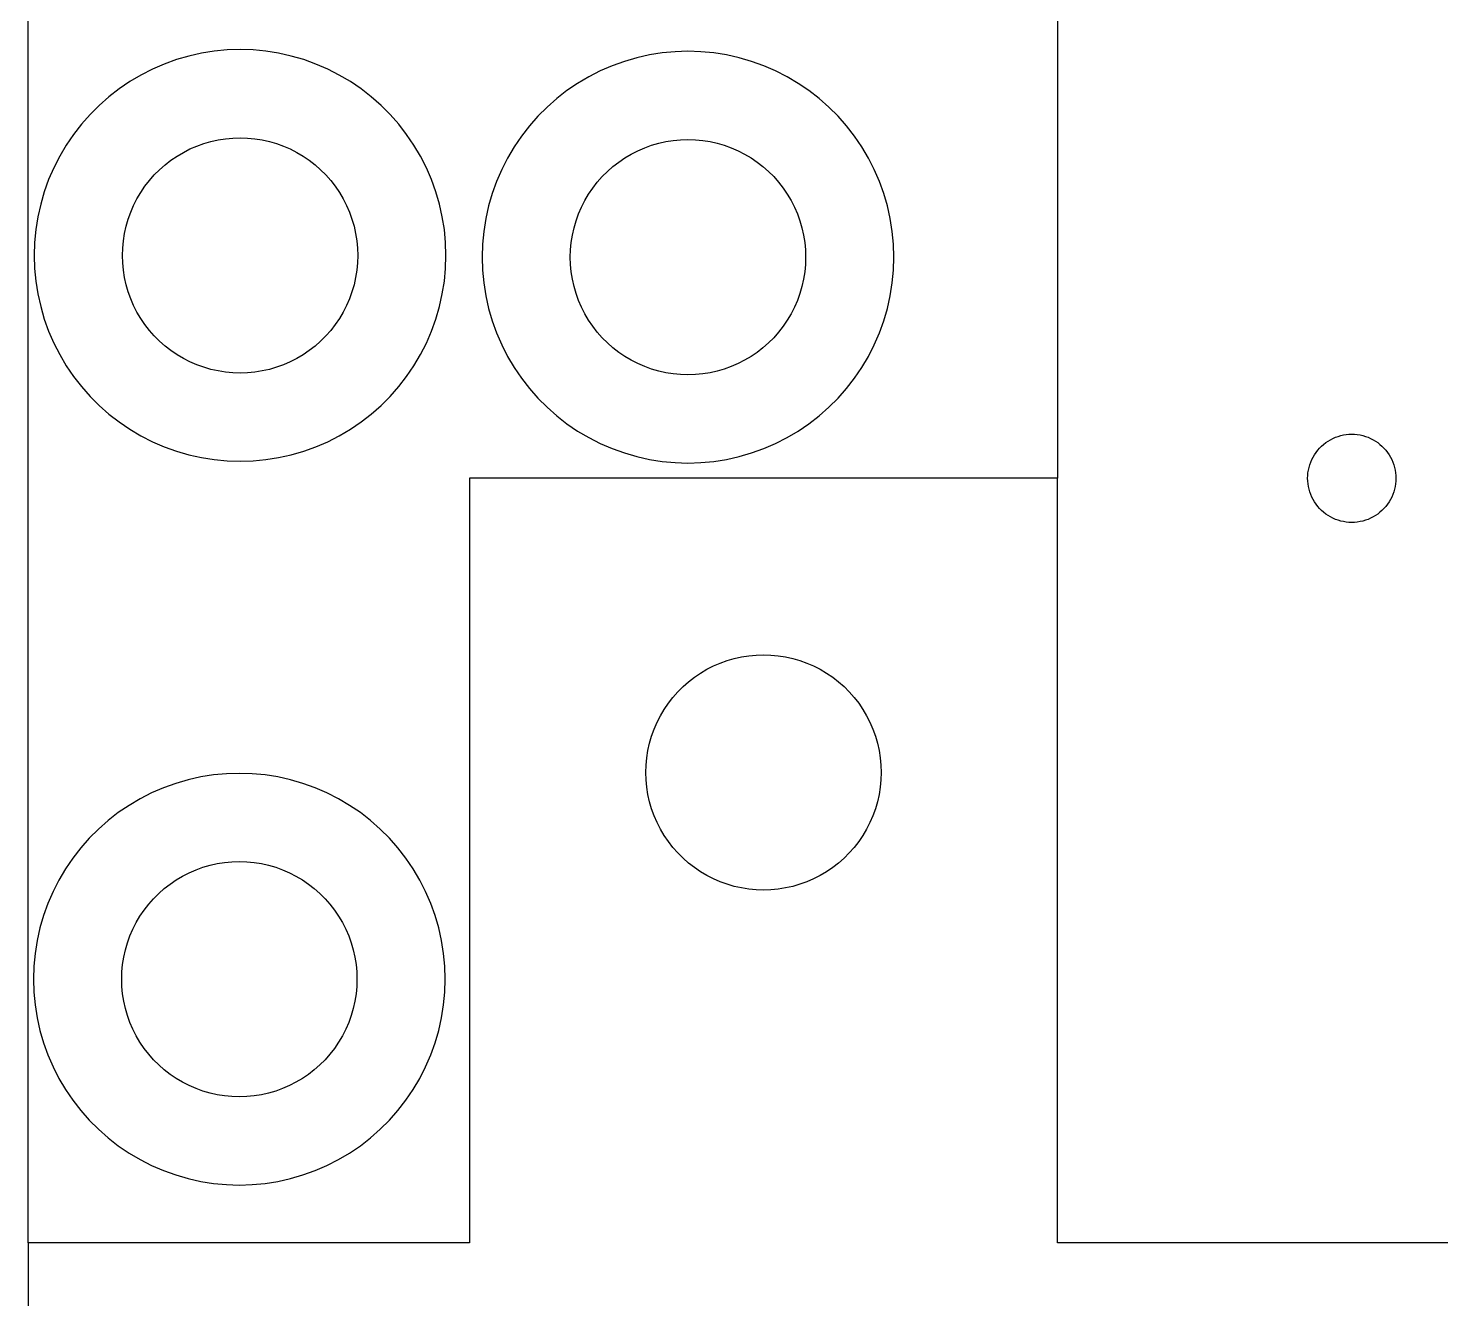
# Model space of a CAD drawing. Extents: x 2 to 1502, y 3 to 1555.
# Drawn here: x 949.7 to 1085.8, y 592.7 to 715.2 of the extents above; entities that cross this region are included whole.
import ezdxf

# ---------------------------------------------------------------- set-up
doc = ezdxf.new("R2010")
doc.units = 0
doc.layers.get('0').update_dxf_attribs({"linetype": 'CONTINUOUS'})

msp = doc.modelspace()

# ---------------------------------------------------------------- linework, layer by layer
at = {"color": 7}
for points in [[(949.6704, 598.080266), (949.6704, 903.477683)], [(1048.88295, 830.52126), (1048.88295, 671.781049)], [(963.95535, 712.138181), (962.7825, 711.715931)], [(965.152425, 712.485956), (963.95535, 712.138181)], [(966.368925, 712.757906), (965.152425, 712.485956)], [(967.600125, 712.952831), (966.368925, 712.757906)], [(968.841075, 713.070206), (967.600125, 712.952831)], [(970.086975, 713.109356), (968.841075, 713.070356)], [(971.332875, 713.070206), (970.086975, 713.109206)], [(972.5739, 712.952831), (971.332875, 713.070206)], [(973.8051, 712.757906), (972.5739, 712.952831)], [(975.0216, 712.485956), (973.8051, 712.757906)], [(976.218675, 712.138181), (975.0216, 712.485956)], [(977.39145, 711.715931), (976.218675, 712.138181)], [(1008.3198, 712.315699), (1007.122725, 711.967924)], [(1009.5363, 712.587649), (1008.3198, 712.315699)], [(1010.7675, 712.782574), (1009.5363, 712.587649)], [(1012.00845, 712.899949), (1010.7675, 712.782574)], [(1013.25435, 712.939099), (1012.00845, 712.900099)], [(1014.50025, 712.899949), (1013.25435, 712.938949)], [(1015.741275, 712.782574), (1014.50025, 712.899949)], [(1016.972475, 712.587649), (1015.741275, 712.782574)], [(1018.188975, 712.315699), (1016.972475, 712.587649)], [(1019.38605, 711.967924), (1018.188975, 712.315699)], [(960.527775, 710.654981), (959.4549, 710.020406)], [(961.63845, 711.220856), (960.527775, 710.654981)], [(962.7825, 711.715931), (961.63845, 711.220856)], [(978.5355, 711.220856), (977.39145, 711.715931)], [(979.646175, 710.654981), (978.5355, 711.220856)], [(980.719125, 710.020406), (979.646175, 710.654981)], [(1004.805825, 711.050599), (1003.69515, 710.484724)], [(1005.949875, 711.545674), (1004.805825, 711.050599)], [(1007.122725, 711.967924), (1005.949875, 711.545674)], [(1020.558825, 711.545674), (1019.38605, 711.967924)], [(1021.702875, 711.050599), (1020.558825, 711.545674)], [(1022.81355, 710.484724), (1021.702875, 711.050599)], [(958.423875, 709.319756), (957.4389, 708.555731)], [(959.4549, 710.020406), (958.423875, 709.319756)], [(981.75015, 709.319756), (980.719125, 710.020406)], [(982.73505, 708.555731), (981.75015, 709.319756)], [(1002.622275, 709.850149), (1001.59125, 709.149499)], [(1003.69515, 710.484724), (1002.622275, 709.850149)], [(1023.8865, 709.850149), (1022.81355, 710.484724)], [(1024.917525, 709.149499), (1023.8865, 709.850149)], [(957.4389, 708.555731), (956.503875, 707.731406)], [(983.67015, 707.731406), (982.73505, 708.555731)], [(1000.606275, 708.385474), (999.67125, 707.561149)], [(1001.59125, 709.149499), (1000.606275, 708.385474)], [(1025.902425, 708.385474), (1024.917525, 709.149499)], [(1026.837525, 707.561149), (1025.902425, 708.385474)], [(955.622475, 706.849931), (954.798075, 705.914906)], [(956.503875, 707.731406), (955.622475, 706.849931)], [(984.55155, 706.849931), (983.67015, 707.731406)], [(985.37595, 705.914906), (984.55155, 706.849931)], [(998.78985, 706.679674), (997.96545, 705.744649)], [(999.67125, 707.561149), (998.78985, 706.679674)], [(1027.718925, 706.679674), (1026.837525, 707.561149)], [(1028.543325, 705.744649), (1027.718925, 706.679674)], [(954.798075, 705.914906), (954.03405, 704.929931)], [(986.139975, 704.929931), (985.37595, 705.914906)], [(997.96545, 705.744649), (997.201425, 704.759674)], [(1029.30735, 704.759674), (1028.543325, 705.744649)], [(953.3334, 703.898981), (952.6989, 702.826031)], [(954.03405, 704.929931), (953.3334, 703.898981)], [(965.913, 703.809206), (966.5832, 704.050406)], [(966.5832, 704.050406), (967.2672, 704.249231)], [(967.2672, 704.249231), (967.962375, 704.404556)], [(967.962375, 704.404556), (968.66595, 704.515931)], [(968.66595, 704.515931), (969.375075, 704.583431)], [(969.375075, 704.583056), (970.086975, 704.605556)], [(970.086975, 704.605406), (970.79895, 704.582906)], [(970.79895, 704.583056), (971.508075, 704.515556)], [(971.508075, 704.515931), (972.211575, 704.404556)], [(972.211575, 704.404556), (972.90675, 704.249231)], [(972.90675, 704.249231), (973.59075, 704.050406)], [(973.59075, 704.050406), (974.261025, 703.809206)], [(986.84055, 703.898981), (986.139975, 704.929931)], [(987.475125, 702.826031), (986.84055, 703.898981)], [(997.201425, 704.759674), (996.500775, 703.728724)], [(1009.080375, 703.638949), (1009.750575, 703.880149)], [(1009.750575, 703.880149), (1010.434575, 704.078974)], [(1010.434575, 704.078974), (1011.12975, 704.234299)], [(1011.12975, 704.234299), (1011.833325, 704.345674)], [(1011.833325, 704.345674), (1012.54245, 704.413174)], [(1012.54245, 704.412799), (1013.25435, 704.435299)], [(1013.25435, 704.435149), (1013.966325, 704.412649)], [(1013.966325, 704.412799), (1014.67545, 704.345299)], [(1014.67545, 704.345674), (1015.37895, 704.234299)], [(1015.37895, 704.234299), (1016.074125, 704.078974)], [(1016.074125, 704.078974), (1016.758125, 703.880149)], [(1016.758125, 703.880149), (1017.4284, 703.638949)], [(1030.007925, 703.728724), (1029.30735, 704.759674)], [(952.6989, 702.826031), (952.13295, 701.715356)], [(963.422325, 702.439931), (964.011525, 702.840281)], [(964.011525, 702.840281), (964.62465, 703.202906)], [(964.62465, 703.202906), (965.2593, 703.526231)], [(965.2593, 703.526231), (965.913, 703.809206)], [(974.261025, 703.809206), (974.914725, 703.526231)], [(974.914725, 703.526231), (975.549375, 703.202906)], [(975.549375, 703.202906), (976.1625, 702.840281)], [(976.1625, 702.840281), (976.751625, 702.439931)], [(988.041075, 701.715356), (987.475125, 702.826031)], [(995.866275, 702.655774), (995.300325, 701.545099)], [(996.500775, 703.728724), (995.866275, 702.655774)], [(1006.5897, 702.269674), (1007.1789, 702.670024)], [(1007.1789, 702.670024), (1007.792025, 703.032649)], [(1007.792025, 703.032649), (1008.426675, 703.355974)], [(1008.426675, 703.355974), (1009.080375, 703.638949)], [(1017.4284, 703.638949), (1018.0821, 703.355974)], [(1018.0821, 703.355974), (1018.71675, 703.032649)], [(1018.71675, 703.032649), (1019.329875, 702.670024)], [(1019.329875, 702.670024), (1019.919, 702.269674)], [(1030.6425, 702.655774), (1030.007925, 703.728724)], [(1031.20845, 701.545099), (1030.6425, 702.655774)], [(952.13295, 701.715356), (951.63795, 700.571306)], [(961.8216, 701.028581), (962.325225, 701.532281)], [(962.325225, 701.532281), (962.859525, 702.003356)], [(962.859525, 702.003356), (963.422325, 702.439931)], [(976.751625, 702.439931), (977.314425, 702.003356)], [(977.314425, 702.003356), (977.848725, 701.532281)], [(977.848725, 701.532281), (978.352425, 701.028581)], [(988.536075, 700.571306), (988.041075, 701.715356)], [(995.300325, 701.545099), (994.805325, 700.401049)], [(1004.988975, 700.858324), (1005.4926, 701.362024)], [(1005.4926, 701.362024), (1006.0269, 701.833099)], [(1006.0269, 701.833099), (1006.5897, 702.269674)], [(1019.919, 702.269674), (1020.4818, 701.833099)], [(1020.4818, 701.833099), (1021.0161, 701.362024)], [(1021.0161, 701.362024), (1021.5198, 700.858324)], [(1031.70345, 700.401049), (1031.20845, 701.545099)], [(951.63795, 700.571306), (951.215625, 699.398531)], [(960.513525, 699.342356), (960.91395, 699.931481)], [(960.91395, 699.931481), (961.35045, 700.494281)], [(961.35045, 700.494281), (961.8216, 701.028581)], [(978.352425, 701.028581), (978.8235, 700.494281)], [(978.8235, 700.494281), (979.260075, 699.931481)], [(979.260075, 699.931481), (979.660425, 699.342356)], [(988.958325, 699.398531), (988.536075, 700.571306)], [(994.805325, 700.401049), (994.383, 699.228274)], [(1003.6809, 699.172099), (1004.081325, 699.761224)], [(1004.081325, 699.761224), (1004.517825, 700.324024)], [(1004.517825, 700.324024), (1004.988975, 700.858324)], [(1021.5198, 700.858324), (1021.990875, 700.324024)], [(1021.990875, 700.324024), (1022.42745, 699.761224)], [(1022.42745, 699.761224), (1022.8278, 699.172099)], [(1032.1257, 699.228274), (1031.70345, 700.401049)], [(951.215625, 699.398531), (950.86785, 698.201456)], [(959.827575, 698.094581), (960.150975, 698.729231)], [(960.150975, 698.729231), (960.513525, 699.342356)], [(979.660425, 699.342356), (980.02305, 698.729231)], [(980.02305, 698.729231), (980.346375, 698.094581)], [(989.3061, 698.201456), (988.958325, 699.398531)], [(994.383, 699.228274), (994.035225, 698.031199)], [(1002.99495, 697.924324), (1003.31835, 698.558974)], [(1003.31835, 698.558974), (1003.6809, 699.172099)], [(1022.8278, 699.172099), (1023.190425, 698.558974)], [(1023.190425, 698.558974), (1023.51375, 697.924324)], [(1032.473475, 698.031199), (1032.1257, 699.228274)], [(950.86785, 698.201456), (950.595975, 696.984956)], [(959.3034, 696.770606), (959.544675, 697.440806)], [(959.544675, 697.440806), (959.827575, 698.094581)], [(980.346375, 698.094581), (980.62935, 697.440806)], [(980.62935, 697.440806), (980.870625, 696.770606)], [(989.57805, 696.984956), (989.3061, 698.201456)], [(994.035225, 698.031199), (993.76335, 696.814699)], [(1002.470775, 696.600349), (1002.71205, 697.270549)], [(1002.71205, 697.270549), (1002.99495, 697.924324)], [(1023.51375, 697.924324), (1023.796725, 697.270549)], [(1023.796725, 697.270549), (1024.038, 696.600349)], [(1032.745425, 696.814699), (1032.473475, 698.031199)], [(950.400975, 695.753756), (950.283675, 694.512731)], [(950.595975, 696.984956), (950.400975, 695.753756)], [(958.94925, 695.391431), (959.10465, 696.086606)], [(959.10465, 696.086606), (959.3034, 696.770606)], [(980.870625, 696.770606), (981.069375, 696.086606)], [(981.069375, 696.086606), (981.2247, 695.391431)], [(989.77305, 695.753756), (989.57805, 696.984956)], [(989.89035, 694.512731), (989.77305, 695.753756)], [(993.76335, 696.814699), (993.56835, 695.583499)], [(1002.116625, 695.221174), (1002.272025, 695.916349)], [(1002.272025, 695.916349), (1002.470775, 696.600349)], [(1024.038, 696.600349), (1024.23675, 695.916349)], [(1024.23675, 695.916349), (1024.392075, 695.221174)], [(1032.940425, 695.583499), (1032.745425, 696.814699)], [(950.283525, 694.512731), (950.244525, 693.266831)], [(958.770825, 693.978806), (958.837575, 694.687931)], [(958.837875, 694.687931), (958.94925, 695.391431)], [(981.2247, 695.391431), (981.33615, 694.687931)], [(981.33645, 694.687931), (981.4032, 693.978806)], [(989.9295, 693.266831), (989.8905, 694.512731)], [(993.4509, 694.342474), (993.4119, 693.096574)], [(993.56835, 695.583499), (993.45105, 694.342474)], [(1001.9382, 693.808549), (1002.00495, 694.517674)], [(1002.00525, 694.517674), (1002.116625, 695.221174)], [(1024.392075, 695.221174), (1024.503525, 694.517674)], [(1024.503825, 694.517674), (1024.570575, 693.808549)], [(1033.057725, 694.342474), (1032.940425, 695.583499)], [(1033.096875, 693.096574), (1033.057875, 694.342474)], [(950.24445, 693.266831), (950.28345, 692.020931)], [(958.7481, 693.266831), (958.7706, 693.978806)], [(958.7706, 692.554856), (958.7481, 693.266831)], [(981.42585, 693.266831), (981.40335, 692.554856)], [(981.403425, 693.978806), (981.425925, 693.266831)], [(989.8905, 692.020931), (989.9295, 693.266831)], [(993.411825, 693.096574), (993.450825, 691.850674)], [(1001.915475, 693.096574), (1001.937975, 693.808549)], [(1001.937975, 692.384599), (1001.915475, 693.096574)], [(1024.593225, 693.096574), (1024.570725, 692.384599)], [(1024.5708, 693.808549), (1024.5933, 693.096574)], [(1033.057875, 691.850674), (1033.096875, 693.096574)], [(950.283675, 692.020931), (950.400975, 690.779981)], [(958.837575, 691.845731), (958.770825, 692.554856)], [(958.94925, 691.142231), (958.837875, 691.845731)], [(981.33615, 691.845731), (981.2247, 691.142231)], [(981.4032, 692.554856), (981.33645, 691.845731)], [(989.77305, 690.779981), (989.89035, 692.020931)], [(993.45105, 691.850674), (993.56835, 690.609724)], [(1002.00495, 691.675474), (1001.9382, 692.384599)], [(1002.116625, 690.971974), (1002.00525, 691.675474)], [(1024.503525, 691.675474), (1024.392075, 690.971974)], [(1024.570575, 692.384599), (1024.503825, 691.675474)], [(1032.940425, 690.609724), (1033.057725, 691.850674)], [(950.400975, 690.779981), (950.595975, 689.548781)], [(959.10465, 690.447056), (958.94925, 691.142231)], [(959.3034, 689.763056), (959.10465, 690.447056)], [(981.069375, 690.447056), (980.870625, 689.763056)], [(981.2247, 691.142231), (981.069375, 690.447056)], [(989.57805, 689.548781), (989.77305, 690.779981)], [(993.56835, 690.609724), (993.76335, 689.378524)], [(1002.272025, 690.276799), (1002.116625, 690.971974)], [(1002.470775, 689.592799), (1002.272025, 690.276799)], [(1024.23675, 690.276799), (1024.038, 689.592799)], [(1024.392075, 690.971974), (1024.23675, 690.276799)], [(1032.745425, 689.378524), (1032.940425, 690.609724)], [(950.595975, 689.548781), (950.86785, 688.332281)], [(959.544675, 689.092856), (959.3034, 689.763056)], [(959.827575, 688.439156), (959.544675, 689.092856)], [(980.62935, 689.092856), (980.346375, 688.439156)], [(980.870625, 689.763056), (980.62935, 689.092856)], [(989.3061, 688.332281), (989.57805, 689.548781)], [(993.76335, 689.378524), (994.035225, 688.162024)], [(1002.71205, 688.922599), (1002.470775, 689.592799)], [(1002.99495, 688.268899), (1002.71205, 688.922599)], [(1023.796725, 688.922599), (1023.51375, 688.268899)], [(1024.038, 689.592799), (1023.796725, 688.922599)], [(1032.473475, 688.162024), (1032.745425, 689.378524)], [(950.86785, 688.332281), (951.215625, 687.135131)], [(960.150975, 687.804506), (959.827575, 688.439156)], [(960.513525, 687.191381), (960.150975, 687.804506)], [(980.02305, 687.804506), (979.660425, 687.191381)], [(980.346375, 688.439156), (980.02305, 687.804506)], [(988.958325, 687.135131), (989.3061, 688.332281)], [(994.035225, 688.162024), (994.383, 686.964874)], [(1003.31835, 687.634249), (1002.99495, 688.268899)], [(1003.6809, 687.021124), (1003.31835, 687.634249)], [(1023.190425, 687.634249), (1022.8278, 687.021124)], [(1023.51375, 688.268899), (1023.190425, 687.634249)], [(1032.1257, 686.964874), (1032.473475, 688.162024)], [(951.215625, 687.135131), (951.63795, 685.962356)], [(960.91395, 686.602181), (960.513525, 687.191381)], [(961.35045, 686.039381), (960.91395, 686.602181)], [(979.260075, 686.602181), (978.8235, 686.039381)], [(979.660425, 687.191381), (979.260075, 686.602181)], [(988.536075, 685.962356), (988.958325, 687.135131)], [(994.383, 686.964874), (994.805325, 685.792099)], [(1004.081325, 686.431924), (1003.6809, 687.021124)], [(1004.517825, 685.869124), (1004.081325, 686.431924)], [(1022.42745, 686.431924), (1021.990875, 685.869124)], [(1022.8278, 687.021124), (1022.42745, 686.431924)], [(1031.70345, 685.792099), (1032.1257, 686.964874)], [(951.63795, 685.962356), (952.13295, 684.818306)], [(952.13295, 684.818306), (952.6989, 683.707631)], [(961.8216, 685.505081), (961.35045, 686.039381)], [(962.325225, 685.001381), (961.8216, 685.505081)], [(962.859525, 684.530306), (962.325225, 685.001381)], [(977.848725, 685.001381), (977.314425, 684.530306)], [(978.352425, 685.505081), (977.848725, 685.001381)], [(978.8235, 686.039381), (978.352425, 685.505081)], [(987.475125, 683.707631), (988.041075, 684.818306)], [(988.041075, 684.818306), (988.536075, 685.962356)], [(994.805325, 685.792099), (995.300325, 684.648049)], [(1004.988975, 685.334824), (1004.517825, 685.869124)], [(1005.4926, 684.831124), (1004.988975, 685.334824)], [(1006.0269, 684.360049), (1005.4926, 684.831124)], [(1021.0161, 684.831124), (1020.4818, 684.360049)], [(1021.5198, 685.334824), (1021.0161, 684.831124)], [(1021.990875, 685.869124), (1021.5198, 685.334824)], [(1031.20845, 684.648049), (1031.70345, 685.792099)], [(952.6989, 683.707631), (953.3334, 682.634681)], [(963.422325, 684.093806), (962.859525, 684.530306)], [(964.011525, 683.693381), (963.422325, 684.093806)], [(964.62465, 683.330756), (964.011525, 683.693381)], [(976.1625, 683.693381), (975.549375, 683.330756)], [(976.751625, 684.093806), (976.1625, 683.693381)], [(977.314425, 684.530306), (976.751625, 684.093806)], [(986.84055, 682.634681), (987.475125, 683.707631)], [(995.300325, 684.648049), (995.866275, 683.537374)], [(995.866275, 683.537374), (996.500775, 682.464424)], [(1006.5897, 683.923549), (1006.0269, 684.360049)], [(1007.1789, 683.523124), (1006.5897, 683.923549)], [(1007.792025, 683.160499), (1007.1789, 683.523124)], [(1019.329875, 683.523124), (1018.71675, 683.160499)], [(1019.919, 683.923549), (1019.329875, 683.523124)], [(1020.4818, 684.360049), (1019.919, 683.923549)], [(1030.007925, 682.464424), (1030.6425, 683.537374)], [(1030.6425, 683.537374), (1031.20845, 684.648049)], [(953.3334, 682.634681), (954.03405, 681.603731)], [(965.2593, 683.007431), (964.62465, 683.330756)], [(965.913, 682.724531), (965.2593, 683.007431)], [(966.5832, 682.483256), (965.913, 682.724531)], [(967.2672, 682.284506), (966.5832, 682.483256)], [(967.962375, 682.129106), (967.2672, 682.284506)], [(968.66595, 682.017731), (967.962375, 682.129106)], [(972.211575, 682.129106), (971.508075, 682.017731)], [(972.90675, 682.284506), (972.211575, 682.129106)], [(973.59075, 682.483256), (972.90675, 682.284506)], [(974.261025, 682.724531), (973.59075, 682.483256)], [(974.914725, 683.007431), (974.261025, 682.724531)], [(975.549375, 683.330756), (974.914725, 683.007431)], [(986.139975, 681.603731), (986.84055, 682.634681)], [(996.500775, 682.464424), (997.201425, 681.433474)], [(1008.426675, 682.837174), (1007.792025, 683.160499)], [(1009.080375, 682.554274), (1008.426675, 682.837174)], [(1009.750575, 682.312999), (1009.080375, 682.554274)], [(1010.434575, 682.114249), (1009.750575, 682.312999)], [(1011.12975, 681.958849), (1010.434575, 682.114249)], [(1016.074125, 682.114249), (1015.37895, 681.958849)], [(1016.758125, 682.312999), (1016.074125, 682.114249)], [(1017.4284, 682.554274), (1016.758125, 682.312999)], [(1018.0821, 682.837174), (1017.4284, 682.554274)], [(1018.71675, 683.160499), (1018.0821, 682.837174)], [(1029.30735, 681.433474), (1030.007925, 682.464424)], [(954.03405, 681.603731), (954.798075, 680.618756)], [(969.375075, 681.950681), (968.66595, 682.017431)], [(970.086975, 681.928256), (969.375075, 681.950756)], [(970.79895, 681.950681), (970.086975, 681.928181)], [(971.508075, 682.017731), (970.79895, 681.950981)], [(985.37595, 680.618756), (986.139975, 681.603731)], [(997.201425, 681.433474), (997.96545, 680.448499)], [(1011.833325, 681.847474), (1011.12975, 681.958849)], [(1012.54245, 681.780424), (1011.833325, 681.847174)], [(1013.25435, 681.757999), (1012.54245, 681.780499)], [(1013.966325, 681.780424), (1013.25435, 681.757924)], [(1014.67545, 681.847474), (1013.966325, 681.780724)], [(1015.37895, 681.958849), (1014.67545, 681.847474)], [(1028.543325, 680.448499), (1029.30735, 681.433474)], [(954.798075, 680.618756), (955.622475, 679.683731)], [(955.622475, 679.683731), (956.503875, 678.802331)], [(983.67015, 678.802331), (984.55155, 679.683731)], [(984.55155, 679.683731), (985.37595, 680.618756)], [(997.96545, 680.448499), (998.78985, 679.513474)], [(998.78985, 679.513474), (999.67125, 678.632074)], [(1026.837525, 678.632074), (1027.718925, 679.513474)], [(1027.718925, 679.513474), (1028.543325, 680.448499)], [(956.503875, 678.802331), (957.4389, 677.977931)], [(957.4389, 677.977931), (958.423875, 677.213906)], [(981.75015, 677.213906), (982.73505, 677.977931)], [(982.73505, 677.977931), (983.67015, 678.802331)], [(999.67125, 678.632074), (1000.606275, 677.807674)], [(1025.902425, 677.807674), (1026.837525, 678.632074)], [(958.423875, 677.213906), (959.4549, 676.513256)], [(980.719125, 676.513256), (981.75015, 677.213906)], [(1000.606275, 677.807674), (1001.59125, 677.043649)], [(1001.59125, 677.043649), (1002.622275, 676.342999)], [(1023.8865, 676.342999), (1024.917525, 677.043649)], [(1024.917525, 677.043649), (1025.902425, 677.807674)], [(959.4549, 676.513256), (960.527775, 675.878756)], [(960.527775, 675.878756), (961.63845, 675.312806)], [(961.63845, 675.312806), (962.7825, 674.817806)], [(977.39145, 674.817806), (978.5355, 675.312806)], [(978.5355, 675.312806), (979.646175, 675.878756)], [(979.646175, 675.878756), (980.719125, 676.513256)], [(1002.622275, 676.342999), (1003.69515, 675.708499)], [(1003.69515, 675.708499), (1004.805825, 675.142549)], [(1021.702875, 675.142549), (1022.81355, 675.708499)], [(1022.81355, 675.708499), (1023.8865, 676.342999)], [(1074.730425, 675.220826), (1074.951525, 675.371089)], [(1074.951525, 675.371081), (1075.1814, 675.507251)], [(1075.1814, 675.507221), (1075.419225, 675.628414)], [(1075.419225, 675.628459), (1075.6644, 675.734546)], [(1075.6644, 675.734546), (1075.9158, 675.825199)], [(1075.915875, 675.824914), (1076.17185, 675.901271)], [(1076.172375, 675.899456), (1076.433, 675.957656)], [(1076.432925, 675.957574), (1076.69685, 675.999574)], [(1076.69685, 675.999574), (1076.962725, 676.024999)], [(1076.96265, 676.024774), (1077.2298, 676.032649)], [(1077.229725, 676.032964), (1077.49665, 676.024789)], [(1077.496875, 676.024804), (1077.762825, 675.999304)], [(1077.7629, 675.999529), (1078.02675, 675.957604)], [(1078.02675, 675.957574), (1078.2873, 675.898999)], [(1078.2873, 675.899426), (1078.5438, 675.825176)], [(1078.5438, 675.824899), (1078.795275, 675.734501)], [(1078.795275, 675.734501), (1079.04045, 675.628444)], [(1079.04045, 675.628444), (1079.278275, 675.507221)], [(1079.278275, 675.507221), (1079.50815, 675.371059)], [(1079.50815, 675.371059), (1079.729175, 675.220864)], [(962.7825, 674.817806), (963.95535, 674.395481)], [(963.95535, 674.395481), (965.152425, 674.047706)], [(965.152425, 674.047706), (966.368925, 673.775726)], [(973.8051, 673.775726), (975.0216, 674.047706)], [(975.0216, 674.047706), (976.218675, 674.395481)], [(976.218675, 674.395481), (977.39145, 674.817806)], [(1004.805825, 675.142549), (1005.949875, 674.647549)], [(1005.949875, 674.647549), (1007.122725, 674.225224)], [(1007.122725, 674.225224), (1008.3198, 673.877449)], [(1008.3198, 673.877449), (1009.5363, 673.605469)], [(1016.972475, 673.605469), (1018.188975, 673.877449)], [(1018.188975, 673.877449), (1019.38605, 674.225224)], [(1019.38605, 674.225224), (1020.558825, 674.647549)], [(1020.558825, 674.647549), (1021.702875, 675.142549)], [(1073.503575, 673.829351), (1073.639625, 674.059241)], [(1073.639625, 674.059241), (1073.789925, 674.280334)], [(1073.789925, 674.280334), (1073.953425, 674.491234)], [(1073.953425, 674.491234), (1074.130275, 674.691679)], [(1074.130275, 674.691679), (1074.319125, 674.880731)], [(1074.319125, 674.880739), (1074.519525, 675.057311)], [(1074.519525, 675.057326), (1074.730425, 675.220826)], [(1079.729175, 675.220864), (1079.94015, 675.057364)], [(1079.94015, 675.057364), (1080.14055, 674.880739)], [(1080.14055, 674.880739), (1080.329475, 674.691536)], [(1080.329625, 674.691649), (1080.506025, 674.491144)], [(1080.506175, 674.491256), (1080.6696, 674.280229)], [(1080.669825, 674.280341), (1080.819975, 674.059219)], [(1080.82005, 674.059256), (1080.953625, 673.827941)], [(966.368925, 673.775726), (967.600125, 673.580801)], [(967.600125, 673.580801), (968.841075, 673.463501)], [(968.841075, 673.463501), (970.086975, 673.424501)], [(970.086975, 673.424276), (971.332875, 673.463276)], [(971.332875, 673.463501), (972.5739, 673.580801)], [(972.5739, 673.580801), (973.8051, 673.775726)], [(1009.5363, 673.605469), (1010.7675, 673.410544)], [(1010.7675, 673.410544), (1012.00845, 673.293244)], [(1012.00845, 673.293244), (1013.25435, 673.254244)], [(1013.25435, 673.254019), (1014.50025, 673.293019)], [(1014.50025, 673.293244), (1015.741275, 673.410544)], [(1015.741275, 673.410544), (1016.972475, 673.605469)], [(1073.0112, 672.313946), (1073.0532, 672.577841)], [(1073.0532, 672.577841), (1073.11095, 672.838316)], [(1073.11125, 672.838301), (1073.1855, 673.094929)], [(1073.1858, 673.094951), (1073.27625, 673.346299)], [(1073.27625, 673.346299), (1073.382525, 673.591556)], [(1073.382525, 673.591556), (1073.503575, 673.829351)], [(1080.9561, 673.829366), (1081.07775, 673.591684)], [(1081.07745, 673.591534), (1081.1835, 673.346344)], [(1081.183425, 673.346314), (1081.274025, 673.094974)], [(1081.273875, 673.094891), (1081.348125, 672.838429)], [(1081.348425, 672.838286), (1081.406175, 672.577826)], [(1081.40655, 672.577834), (1081.44855, 672.313894)], [(992.190075, 671.781049), (992.190075, 598.080266)], [(1048.88295, 671.781049), (992.190075, 671.781049)], [(1048.88295, 598.080266), (1048.88295, 671.781049)], [(1072.9782, 671.781019), (1072.98645, 672.048101)], [(1072.98675, 671.513951), (1072.9785, 671.781019)], [(1072.98645, 672.048086), (1073.0112, 672.313901)], [(1073.0115, 671.248084), (1072.98675, 671.513989)], [(1073.0535, 670.984181), (1073.0115, 671.248121)], [(1081.44855, 671.248114), (1081.40655, 670.984159)], [(1081.44855, 672.313879), (1081.47405, 672.048056)], [(1081.47405, 671.514004), (1081.44855, 671.248136)], [(1081.47405, 672.048034), (1081.4823, 671.781064)], [(1081.4823, 671.781034), (1081.47405, 671.514004)], [(1073.11155, 670.723714), (1073.05305, 670.984189)], [(1073.1861, 670.467199), (1073.11185, 670.723609)], [(1073.27655, 670.215784), (1073.186025, 670.467124)], [(1073.382825, 669.970549), (1073.2767, 670.215866)], [(1073.503875, 669.732694), (1073.382975, 669.970616)], [(1081.077525, 669.970526), (1080.956175, 669.732701)], [(1081.1835, 670.215701), (1081.077525, 669.970526)], [(1081.27395, 670.467206), (1081.1835, 670.215701)], [(1081.3485, 670.723699), (1081.27425, 670.467191)], [(1081.406625, 670.984144), (1081.348875, 670.723706)], [(1073.639925, 669.502841), (1073.506425, 669.734156)], [(1073.790225, 669.281734), (1073.64, 669.502879)], [(1073.95365, 669.070864), (1073.7903, 669.281809)], [(1074.13065, 668.870434), (1073.9535, 669.070751)], [(1074.319425, 668.681636), (1074.130725, 668.870471)], [(1074.519825, 668.504726), (1074.319425, 668.681636)], [(1074.730725, 668.341196), (1074.519825, 668.504726)], [(1079.94015, 668.504726), (1079.729325, 668.341166)], [(1080.14055, 668.681569), (1079.94015, 668.504726)], [(1080.3297, 668.870464), (1080.14055, 668.681599)], [(1080.506325, 669.070819), (1080.3297, 668.870464)], [(1080.6699, 669.281749), (1080.506325, 669.070819)], [(1080.820125, 669.502849), (1080.6699, 669.281749)], [(1080.956175, 669.732701), (1080.820125, 669.502849)], [(1074.951825, 668.190934), (1074.730725, 668.341196)], [(1075.1817, 668.054936), (1074.951825, 668.190934)], [(1075.419525, 667.933864), (1075.1817, 668.054936)], [(1075.664775, 667.827581), (1075.419525, 667.933864)], [(1075.916175, 667.737094), (1075.664775, 667.827581)], [(1076.17275, 667.662596), (1075.9161, 667.736846)], [(1076.433225, 667.604426), (1076.17275, 667.662176)], [(1076.69715, 667.562546), (1076.433225, 667.604546)], [(1076.963025, 667.537571), (1076.69715, 667.562321)], [(1077.230025, 667.529021), (1076.96295, 667.537271)], [(1077.497025, 667.537526), (1077.230175, 667.528901)], [(1077.7629, 667.562501), (1077.497025, 667.537826)], [(1078.026825, 667.604426), (1077.762975, 667.562501)], [(1078.287375, 667.662619), (1078.0269, 667.604494)], [(1078.543875, 667.737079), (1078.2879, 667.660766)], [(1078.79535, 667.827596), (1078.54395, 667.736936)], [(1079.040525, 667.933841), (1078.795275, 667.827761)], [(1079.27835, 668.054869), (1079.040525, 667.933676)], [(1079.508225, 668.190911), (1079.27835, 668.054741)], [(1079.729325, 668.341174), (1079.508225, 668.190911)], [(1015.074825, 653.370821), (1015.709475, 653.694251)], [(1015.709475, 653.694251), (1016.363175, 653.977151)], [(1016.363175, 653.977151), (1017.0333, 654.218381)], [(1017.0333, 654.218381), (1017.7173, 654.417086)], [(1017.7173, 654.417086), (1018.412625, 654.572426)], [(1018.412625, 654.572426), (1019.1162, 654.683824)], [(1019.1162, 654.683824), (1019.8251, 654.751024)], [(1019.8251, 654.751009), (1020.53715, 654.773434)], [(1020.53715, 654.773404), (1021.249275, 654.750979)], [(1021.249275, 654.751009), (1021.958175, 654.683809)], [(1021.958175, 654.683824), (1022.66175, 654.572426)], [(1022.66175, 654.572426), (1023.357075, 654.417086)], [(1023.357075, 654.417086), (1024.041075, 654.218381)], [(1024.041075, 654.218381), (1024.7112, 653.977151)], [(1024.7112, 653.977151), (1025.3649, 653.694251)], [(1025.3649, 653.694251), (1025.99955, 653.370821)], [(1012.775325, 651.700361), (1013.3097, 652.171196)], [(1013.3097, 652.171196), (1013.87265, 652.608019)], [(1013.87265, 652.608019), (1014.4617, 653.008264)], [(1014.4617, 653.008264), (1015.074825, 653.370821)], [(1025.99955, 653.370821), (1026.612675, 653.008264)], [(1026.612675, 653.008264), (1027.202025, 652.608019)], [(1027.202025, 652.608019), (1027.764675, 652.171196)], [(1027.764675, 652.171196), (1028.298975, 651.700361)], [(1011.800775, 650.662316), (1012.271625, 651.196646)], [(1012.271625, 651.196646), (1012.775325, 651.700361)], [(1028.298975, 651.700361), (1028.80275, 651.196646)], [(1028.80275, 651.196646), (1029.273825, 650.662316)], [(1010.60115, 648.897184), (1010.9637, 649.510316)], [(1010.9637, 649.510316), (1011.363975, 650.099351)], [(1011.363975, 650.099351), (1011.800775, 650.662316)], [(1029.273825, 650.662316), (1029.7104, 650.099351)], [(1029.7104, 650.099351), (1030.1106, 649.510316)], [(1030.1106, 649.510316), (1030.47315, 648.897184)], [(1009.99485, 647.608834), (1010.27775, 648.262504)], [(1010.27775, 648.262504), (1010.60115, 648.897184)], [(1030.47315, 648.897184), (1030.796625, 648.262504)], [(1030.796625, 648.262504), (1031.079525, 647.608834)], [(1009.5549, 646.254724), (1009.75365, 646.938724)], [(1009.75365, 646.938724), (1009.99485, 647.608834)], [(1031.079525, 647.608834), (1031.320725, 646.938724)], [(1031.320725, 646.938724), (1031.519475, 646.254724)], [(1009.2882, 644.855824), (1009.399575, 645.559384)], [(1009.399575, 645.559384), (1009.5549, 646.254724)], [(1031.519475, 646.254724), (1031.6751, 645.559384)], [(1031.6751, 645.559384), (1031.786475, 644.855824)], [(1009.198575, 643.434821), (1009.221075, 644.146879)], [(1009.221, 644.146879), (1009.2885, 644.855824)], [(1031.786475, 644.855824), (1031.853225, 644.146879)], [(1031.853375, 644.146879), (1031.875875, 643.434821)], [(965.078775, 642.722666), (963.8817, 642.374891)], [(966.295275, 642.994616), (965.078775, 642.722666)], [(967.526475, 643.189541), (966.295275, 642.994616)], [(968.767425, 643.306916), (967.526475, 643.189541)], [(970.013325, 643.346066), (968.767425, 643.307066)], [(971.259225, 643.306916), (970.013325, 643.345916)], [(972.50025, 643.189541), (971.259225, 643.306916)], [(973.73145, 642.994616), (972.50025, 643.189541)], [(974.94795, 642.722666), (973.73145, 642.994616)], [(976.145025, 642.374891), (974.94795, 642.722666)], [(1009.221, 642.722756), (1009.1985, 643.434821)], [(1009.2882, 642.013811), (1009.2207, 642.722756)], [(1031.853375, 642.722756), (1031.786625, 642.013811)], [(1031.8758, 643.434821), (1031.8533, 642.722756)], [(961.5648, 641.457566), (960.454125, 640.891691)], [(962.70885, 641.952641), (961.5648, 641.457566)], [(963.8817, 642.374891), (962.70885, 641.952641)], [(977.3178, 641.952641), (976.145025, 642.374891)], [(978.46185, 641.457566), (977.3178, 641.952641)], [(979.572525, 640.891691), (978.46185, 641.457566)], [(1009.399575, 641.310251), (1009.2882, 642.013811)], [(1009.5549, 640.614911), (1009.399575, 641.310251)], [(1031.6751, 641.310251), (1031.519475, 640.614911)], [(1031.786475, 642.013811), (1031.6751, 641.310251)], [(959.38125, 640.257116), (958.350225, 639.556466)], [(960.454125, 640.891691), (959.38125, 640.257116)], [(980.645475, 640.257116), (979.572525, 640.891691)], [(981.6765, 639.556466), (980.645475, 640.257116)], [(1009.75365, 639.930911), (1009.5549, 640.614911)], [(1009.99485, 639.260801), (1009.75365, 639.930911)], [(1031.320725, 639.930911), (1031.079525, 639.260801)], [(1031.519475, 640.614911), (1031.320725, 639.930911)], [(957.36525, 638.792441), (956.430225, 637.968116)], [(958.350225, 639.556466), (957.36525, 638.792441)], [(982.6614, 638.792441), (981.6765, 639.556466)], [(983.5965, 637.968116), (982.6614, 638.792441)], [(1010.27775, 638.607131), (1009.99485, 639.260801)], [(1010.60115, 637.972459), (1010.27775, 638.607131)], [(1030.796625, 638.607131), (1030.47315, 637.972459)], [(1031.079525, 639.260801), (1030.796625, 638.607131)], [(956.430225, 637.968116), (955.548825, 637.086641)], [(984.4779, 637.086641), (983.5965, 637.968116)], [(1010.9637, 637.359319), (1010.60115, 637.972459)], [(1011.363975, 636.769999), (1010.9637, 637.359319)], [(1030.1106, 637.359319), (1029.7104, 636.769999)], [(1030.47315, 637.972459), (1030.1106, 637.359319)], [(954.724425, 636.151616), (953.9604, 635.166641)], [(955.548825, 637.086641), (954.724425, 636.151616)], [(985.3023, 636.151616), (984.4779, 637.086641)], [(986.066325, 635.166641), (985.3023, 636.151616)], [(1011.800775, 636.207319), (1011.363975, 636.769999)], [(1012.271625, 635.672989), (1011.800775, 636.207319)], [(1029.273825, 636.207319), (1028.80275, 635.672989)], [(1029.7104, 636.769999), (1029.273825, 636.207319)], [(953.9604, 635.166641), (953.25975, 634.135691)], [(966.50955, 634.287116), (967.19355, 634.485941)], [(967.19355, 634.485941), (967.888725, 634.641266)], [(967.888725, 634.641266), (968.5923, 634.752641)], [(968.5923, 634.752641), (969.301425, 634.820141)], [(969.301425, 634.819766), (970.013325, 634.842266)], [(970.013325, 634.842116), (970.7253, 634.819616)], [(970.7253, 634.819766), (971.434425, 634.752266)], [(971.434425, 634.752641), (972.137925, 634.641266)], [(972.137925, 634.641266), (972.8331, 634.485941)], [(972.8331, 634.485941), (973.5171, 634.287116)], [(986.7669, 634.135691), (986.066325, 635.166641)], [(1012.775325, 635.169274), (1012.271625, 635.672989)], [(1013.3097, 634.698154), (1012.775325, 635.169274)], [(1013.87265, 634.261624), (1013.3097, 634.698154)], [(1027.764675, 634.698154), (1027.202025, 634.261624)], [(1028.298975, 635.169274), (1027.764675, 634.698154)], [(1028.80275, 635.672989), (1028.298975, 635.169274)], [(952.62525, 633.062741), (952.0593, 631.952066)], [(953.25975, 634.135691), (952.62525, 633.062741)], [(963.348675, 632.676641), (963.937875, 633.076991)], [(963.937875, 633.076991), (964.551, 633.439616)], [(964.551, 633.439616), (965.18565, 633.762941)], [(965.18565, 633.762941), (965.83935, 634.045916)], [(965.83935, 634.045916), (966.50955, 634.287116)], [(973.5171, 634.287116), (974.187375, 634.045916)], [(974.187375, 634.045916), (974.841075, 633.762941)], [(974.841075, 633.762941), (975.475725, 633.439616)], [(975.475725, 633.439616), (976.08885, 633.076991)], [(976.08885, 633.076991), (976.677975, 632.676641)], [(987.401475, 633.062741), (986.7669, 634.135691)], [(987.967425, 631.952066), (987.401475, 633.062741)], [(1014.4617, 633.861371), (1013.87265, 634.261624)], [(1015.074825, 633.498821), (1014.4617, 633.861371)], [(1015.709475, 633.175384), (1015.074825, 633.498821)], [(1016.363175, 632.892491), (1015.709475, 633.175384)], [(1025.3649, 633.175384), (1024.7112, 632.892491)], [(1025.99955, 633.498821), (1025.3649, 633.175384)], [(1026.612675, 633.861371), (1025.99955, 633.498821)], [(1027.202025, 634.261624), (1026.612675, 633.861371)], [(952.0593, 631.952066), (951.5643, 630.808016)], [(961.74795, 631.265291), (962.251575, 631.768991)], [(962.251575, 631.768991), (962.785875, 632.240066)], [(962.785875, 632.240066), (963.348675, 632.676641)], [(976.677975, 632.676641), (977.240775, 632.240066)], [(977.240775, 632.240066), (977.775075, 631.768991)], [(977.775075, 631.768991), (978.278775, 631.265291)], [(988.462425, 630.808016), (987.967425, 631.952066)], [(1017.0333, 632.651261), (1016.363175, 632.892491)], [(1017.7173, 632.452549), (1017.0333, 632.651261)], [(1018.412625, 632.296931), (1017.7173, 632.452549)], [(1019.1162, 632.185526), (1018.412625, 632.296931)], [(1019.8251, 632.118626), (1019.1162, 632.185526)], [(1020.53715, 632.096239), (1019.8251, 632.118589)], [(1021.249275, 632.118626), (1020.53715, 632.096276)], [(1021.958175, 632.185526), (1021.249275, 632.118626)], [(1022.66175, 632.296931), (1021.958175, 632.185526)], [(1023.357075, 632.452549), (1022.66175, 632.296931)], [(1024.041075, 632.651261), (1023.357075, 632.452549)], [(1024.7112, 632.892491), (1024.041075, 632.651261)], [(951.5643, 630.808016), (951.141975, 629.635241)], [(960.8403, 630.168191), (961.2768, 630.730991)], [(961.2768, 630.730991), (961.74795, 631.265291)], [(978.278775, 631.265291), (978.74985, 630.730991)], [(978.74985, 630.730991), (979.186425, 630.168191)], [(988.884675, 629.635241), (988.462425, 630.808016)], [(951.141975, 629.635241), (950.7942, 628.438166)], [(959.753925, 628.331291), (960.077325, 628.965941)], [(960.077325, 628.965941), (960.439875, 629.579066)], [(960.439875, 629.579066), (960.8403, 630.168191)], [(979.186425, 630.168191), (979.586775, 629.579066)], [(979.586775, 629.579066), (979.9494, 628.965941)], [(979.9494, 628.965941), (980.272725, 628.331291)], [(989.23245, 628.438166), (988.884675, 629.635241)], [(950.7942, 628.438166), (950.522325, 627.221666)], [(959.22975, 627.007316), (959.471025, 627.677516)], [(959.471025, 627.677516), (959.753925, 628.331291)], [(980.272725, 628.331291), (980.5557, 627.677516)], [(980.5557, 627.677516), (980.796975, 627.007316)], [(989.5044, 627.221666), (989.23245, 628.438166)], [(950.522325, 627.221666), (950.327325, 625.990466)], [(958.8756, 625.628141), (959.031, 626.323316)], [(959.031, 626.323316), (959.22975, 627.007316)], [(980.796975, 627.007316), (980.995725, 626.323316)], [(980.995725, 626.323316), (981.15105, 625.628141)], [(989.6994, 625.990466), (989.5044, 627.221666)], [(950.327325, 625.990466), (950.210025, 624.749441)], [(958.697175, 624.215516), (958.763925, 624.924641)], [(958.764225, 624.924641), (958.8756, 625.628141)], [(981.15105, 625.628141), (981.2625, 624.924641)], [(981.2628, 624.924641), (981.32955, 624.215516)], [(989.8167, 624.749441), (989.6994, 625.990466)], [(950.1708, 623.503541), (950.2098, 622.257641)], [(950.209875, 624.749441), (950.170875, 623.503541)], [(958.67445, 623.503541), (958.69695, 624.215516)], [(958.69695, 622.791566), (958.67445, 623.503541)], [(981.3522, 623.503541), (981.3297, 622.791566)], [(981.329775, 624.215516), (981.352275, 623.503541)], [(989.85585, 623.503541), (989.81685, 624.749441)], [(989.81685, 622.257641), (989.85585, 623.503541)], [(950.210025, 622.257641), (950.327325, 621.016691)], [(958.763925, 622.082441), (958.697175, 622.791566)], [(981.32955, 622.791566), (981.2628, 622.082441)], [(989.6994, 621.016691), (989.8167, 622.257641)], [(950.327325, 621.016691), (950.522325, 619.785491)], [(958.8756, 621.378941), (958.764225, 622.082441)], [(959.031, 620.683766), (958.8756, 621.378941)], [(981.15105, 621.378941), (980.995725, 620.683766)], [(981.2625, 622.082441), (981.15105, 621.378941)], [(989.5044, 619.785491), (989.6994, 621.016691)], [(950.522325, 619.785491), (950.7942, 618.568991)], [(959.22975, 619.999766), (959.031, 620.683766)], [(959.471025, 619.329566), (959.22975, 619.999766)], [(980.796975, 619.999766), (980.5557, 619.329566)], [(980.995725, 620.683766), (980.796975, 619.999766)], [(989.23245, 618.568991), (989.5044, 619.785491)], [(950.7942, 618.568991), (951.141975, 617.371841)], [(959.753925, 618.675866), (959.471025, 619.329566)], [(960.077325, 618.041216), (959.753925, 618.675866)], [(980.272725, 618.675866), (979.9494, 618.041216)], [(980.5557, 619.329566), (980.272725, 618.675866)], [(988.884675, 617.371841), (989.23245, 618.568991)], [(951.141975, 617.371841), (951.5643, 616.199066)], [(960.439875, 617.428091), (960.077325, 618.041216)], [(960.8403, 616.838891), (960.439875, 617.428091)], [(961.2768, 616.276091), (960.8403, 616.838891)], [(979.186425, 616.838891), (978.74985, 616.276091)], [(979.586775, 617.428091), (979.186425, 616.838891)], [(979.9494, 618.041216), (979.586775, 617.428091)], [(988.462425, 616.199066), (988.884675, 617.371841)], [(951.5643, 616.199066), (952.0593, 615.055016)], [(961.74795, 615.741791), (961.2768, 616.276091)], [(962.251575, 615.238091), (961.74795, 615.741791)], [(978.278775, 615.741791), (977.775075, 615.238091)], [(978.74985, 616.276091), (978.278775, 615.741791)], [(987.967425, 615.055016), (988.462425, 616.199066)], [(952.0593, 615.055016), (952.62525, 613.944341)], [(962.785875, 614.767016), (962.251575, 615.238091)], [(963.348675, 614.330516), (962.785875, 614.767016)], [(963.937875, 613.930091), (963.348675, 614.330516)], [(976.677975, 614.330516), (976.08885, 613.930091)], [(977.240775, 614.767016), (976.677975, 614.330516)], [(977.775075, 615.238091), (977.240775, 614.767016)], [(987.401475, 613.944341), (987.967425, 615.055016)], [(952.62525, 613.944341), (953.25975, 612.871391)], [(953.25975, 612.871391), (953.9604, 611.840441)], [(964.551, 613.567466), (963.937875, 613.930091)], [(965.18565, 613.244141), (964.551, 613.567466)], [(965.83935, 612.961241), (965.18565, 613.244141)], [(966.50955, 612.719966), (965.83935, 612.961241)], [(967.19355, 612.521216), (966.50955, 612.719966)], [(973.5171, 612.719966), (972.8331, 612.521216)], [(974.187375, 612.961241), (973.5171, 612.719966)], [(974.841075, 613.244141), (974.187375, 612.961241)], [(975.475725, 613.567466), (974.841075, 613.244141)], [(976.08885, 613.930091), (975.475725, 613.567466)], [(986.066325, 611.840441), (986.7669, 612.871391)], [(986.7669, 612.871391), (987.401475, 613.944341)], [(953.9604, 611.840441), (954.724425, 610.855466)], [(967.888725, 612.365816), (967.19355, 612.521216)], [(968.5923, 612.254441), (967.888725, 612.365816)], [(969.301425, 612.187391), (968.5923, 612.254141)], [(970.013325, 612.164966), (969.301425, 612.187466)], [(970.7253, 612.187391), (970.013325, 612.164891)], [(971.434425, 612.254441), (970.7253, 612.187691)], [(972.137925, 612.365816), (971.434425, 612.254441)], [(972.8331, 612.521216), (972.137925, 612.365816)], [(985.3023, 610.855466), (986.066325, 611.840441)], [(954.724425, 610.855466), (955.548825, 609.920441)], [(955.548825, 609.920441), (956.430225, 609.039041)], [(983.5965, 609.039041), (984.4779, 609.920441)], [(984.4779, 609.920441), (985.3023, 610.855466)], [(956.430225, 609.039041), (957.36525, 608.214641)], [(982.6614, 608.214641), (983.5965, 609.039041)], [(957.36525, 608.214641), (958.350225, 607.450616)], [(958.350225, 607.450616), (959.38125, 606.749966)], [(980.645475, 606.749966), (981.6765, 607.450616)], [(981.6765, 607.450616), (982.6614, 608.214641)], [(959.38125, 606.749966), (960.454125, 606.115466)], [(960.454125, 606.115466), (961.5648, 605.549516)], [(978.46185, 605.549516), (979.572525, 606.115466)], [(979.572525, 606.115466), (980.645475, 606.749966)], [(961.5648, 605.549516), (962.70885, 605.054516)], [(962.70885, 605.054516), (963.8817, 604.632191)], [(963.8817, 604.632191), (965.078775, 604.284416)], [(974.94795, 604.284416), (976.145025, 604.632191)], [(976.145025, 604.632191), (977.3178, 605.054516)], [(977.3178, 605.054516), (978.46185, 605.549516)], [(965.078775, 604.284416), (966.295275, 604.012436)], [(966.295275, 604.012436), (967.526475, 603.817511)], [(967.526475, 603.817511), (968.767425, 603.700211)], [(968.767425, 603.700211), (970.013325, 603.661211)], [(970.013325, 603.660986), (971.259225, 603.699986)], [(971.259225, 603.700211), (972.50025, 603.817511)], [(972.50025, 603.817511), (973.73145, 604.012436)], [(973.73145, 604.012436), (974.94795, 604.284416)], [(949.6704, 598.080266), (949.6704, 365.639336)], [(992.190075, 598.080266), (949.6704, 598.080266)], [(1403.213625, 598.080266), (1048.88295, 598.080266)]]:
    msp.add_lwpolyline(points, dxfattribs=at)

doc.saveas('drawing.dxf')
